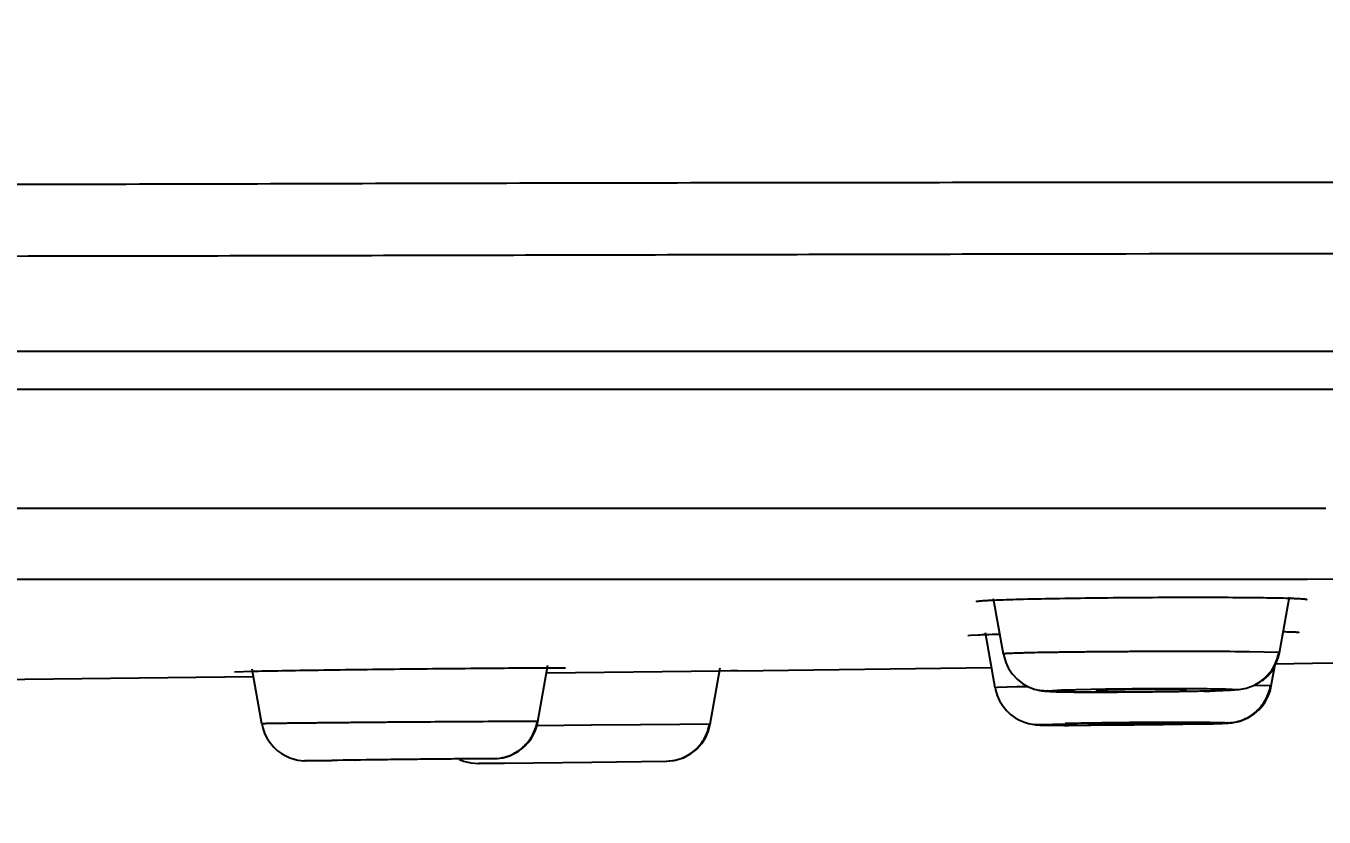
# Model space of a CAD drawing. Header units: millimetres. Extents: x 1236 to 1656, y -100 to 494.
# Drawn here: x 1392.976 to 1395.88, y 390.374 to 392.142 of the extents above; entities that cross this region are included whole.
import ezdxf

# ---------------------------------------------------------------- set-up
doc = ezdxf.new("R2010")
doc.units = ezdxf.units.MM
doc.header["$LTSCALE"] = 0.1
doc.layers.add('DIM', color=3, linetype='Continuous')
doc.styles.get("Standard").update_dxf_attribs({"font": 'arial.ttf'})
doc.dimstyles.new('ISO-25', dxfattribs={"dimtxt": 2.5, "dimasz": 2.5, "dimexe": 1.25, "dimexo": 0.625, "dimtad": 1, "dimlfac": 5, "dimtxsty": 'Standard', "dimcen": 2.5, "dimadec": 0, "dimazin": 0, "dimtfac": 1, "dimtmove": 0, "dimatfit": 3, "dimfxl": 0, "dimarcsym": 0})

# ---------------------------------------------------------------- blocks, each defined once
blk = doc.blocks.new('*D46')
at = {"layer": 'Defpoints', "color": 0}
for p in [(1353.4582, 391.7923), (1406.9365, 391.792), (1406.9365, 381.2448)]:
    blk.add_point(p, dxfattribs=at)
at = {"layer": 'DIM', "color": 0, "lineweight": -2}
for p, q in [((1353.4582, 391.1673), (1353.4582, 379.9948)), ((1406.9365, 391.167), (1406.9365, 379.9948)), ((1355.9582, 381.2448), (1404.4365, 381.2448))]:
    blk.add_line(p, q, dxfattribs=at)
at = {"layer": 'DIM', "color": 0}
for points in [[(1355.9582, 381.6614), (1355.9582, 380.8281), (1353.4582, 381.2448)], [(1404.4365, 381.6614), (1404.4365, 380.8281), (1406.9365, 381.2448)]]:
    blk.add_solid(points, dxfattribs=at)
at = {"layer": 'DIM', "color": 0, "insert": (1399.1948, 383.1462), "char_height": 2.5, "attachment_point": 5}
blk.add_mtext('267.5', dxfattribs=at)
blk = doc.blocks.new('*D55')
at = {"layer": 'Defpoints', "color": 0}
for p in [(1380.1973, 411.5298), (1432.6691, -43.8302), (1441.94, -43.8302)]:
    blk.add_point(p, dxfattribs=at)
at = {"layer": 'DIM', "color": 0, "lineweight": -2}
for p, q in [((1380.8223, 411.5298), (1443.19, 411.5298)), ((1441.94, 409.0298), (1441.94, -41.3302)), ((1433.2941, -43.8302), (1443.19, -43.8302))]:
    blk.add_line(p, q, dxfattribs=at)
at = {"layer": 'DIM', "color": 0}
for points in [[(1441.5233, 409.0298), (1442.3566, 409.0298), (1441.94, 411.5298)], [(1441.5233, -41.3302), (1442.3566, -41.3302), (1441.94, -43.8302)]]:
    blk.add_solid(points, dxfattribs=at)
at = {"layer": 'DIM', "color": 0, "insert": (1439.6762, 183.8498), "char_height": 2.5, "attachment_point": 5, "rotation": 90}
blk.add_mtext('(2280)', dxfattribs=at)

msp = doc.modelspace()

# ---------------------------------------------------------------- linework, layer by layer
for p, q in [((1399.5686, 391.4147), (1389.9707, 391.4147)), ((1406.512, 391.3297), (1353.8824, 391.3297)), ((1395.0434, 391.0639), (1392.6474, 391.0634)), ((1395.0616, 391.0639), (1395.0434, 391.0639)), ((1395.084, 391.0639), (1395.0616, 391.0639)), ((1395.1022, 391.0639), (1395.084, 391.0639)), ((1395.3722, 391.064), (1395.1022, 391.0639)), ((1395.572, 391.064), (1395.3722, 391.064)), ((1395.7978, 391.0641), (1395.572, 391.064)), ((1395.8244, 391.0641), (1395.7978, 391.0641)), ((1395.8427, 391.0641), (1395.8244, 391.0641)), ((1395.8653, 391.0641), (1395.8427, 391.0641)), ((1395.8836, 391.0641), (1395.8653, 391.0641)), ((1392.4151, 390.9055), (1393.4028, 390.9057)), ((1393.4028, 390.9057), (1393.4232, 390.9057)), ((1393.4232, 390.9057), (1393.4433, 390.9057)), ((1393.4433, 390.9057), (1393.5509, 390.9058)), ((1393.5509, 390.9058), (1393.7125, 390.9058)), ((1393.7125, 390.9058), (1393.9125, 390.9058)), ((1393.9125, 390.9058), (1394.1842, 390.9059)), ((1394.1842, 390.9059), (1394.225, 390.9059)), ((1394.225, 390.9059), (1395.1019, 390.9061)), ((1395.1019, 390.9061), (1395.8423, 390.9062)), ((1395.8423, 390.9062), (1398.5641, 390.9068)), ((1395.7803, 390.7413), (1395.8024, 390.8667)), ((1395.1627, 390.7385), (1395.1409, 390.8619)), ((1395.0889, 390.7797), (1395.0831, 390.7788)), ((1395.1064, 390.7807), (1395.0889, 390.7797)), ((1395.1442, 390.663), (1395.1225, 390.7857)), ((1395.7787, 390.7417), (1395.7134, 390.7435)), ((1395.7775, 390.7299), (1395.7803, 390.7413)), ((1395.7803, 390.7413), (1395.7787, 390.7417)), ((1395.8539, 390.7177), (1397.3232, 390.7388)), ((1393.4821, 390.6994), (1393.4429, 390.6981)), ((1393.5039, 390.5825), (1393.4823, 390.705)), ((1394.1216, 390.5873), (1394.1439, 390.7135)), ((1394.529, 390.7004), (1394.1407, 390.6957)), ((1394.1833, 390.7066), (1394.1438, 390.707)), ((1394.5069, 390.5815), (1394.5292, 390.7078)), ((1394.5527, 390.7007), (1394.529, 390.7004)), ((1394.5686, 390.7009), (1394.5527, 390.7007)), ((1394.5686, 390.7009), (1395.1362, 390.7083)), ((1395.7618, 390.6672), (1395.7696, 390.7115)), ((1395.7705, 390.7167), (1395.8539, 390.7177)), ((1392.7892, 390.6799), (1393.4854, 390.6879)), ((1395.1497, 390.6635), (1395.1442, 390.663)), ((1395.1927, 390.6648), (1395.1497, 390.6635)), ((1395.7602, 390.6675), (1395.7242, 390.6683)), ((1395.7591, 390.6558), (1395.7618, 390.6672)), ((1395.7618, 390.6672), (1395.7602, 390.6675)), ((1395.2439, 390.6572), (1395.2434, 390.6573)), ((1395.2628, 390.6556), (1395.2439, 390.6572)), ((1395.2631, 390.6564), (1395.2925, 390.6582)), ((1395.2925, 390.6582), (1395.3908, 390.6604)), ((1394.1199, 390.5874), (1394.0542, 390.5875)), ((1394.2407, 390.5793), (1394.1194, 390.5783)), ((1394.1216, 390.5873), (1394.1199, 390.5874)), ((1394.351, 390.5802), (1394.2407, 390.5793)), ((1394.4392, 390.581), (1394.351, 390.5802)), ((1394.5052, 390.5815), (1394.4392, 390.581)), ((1394.5031, 390.5669), (1394.5068, 390.5815)), ((1394.5069, 390.5815), (1394.5052, 390.5815)), ((1395.2317, 390.5808), (1395.2316, 390.5808)), ((1395.2447, 390.5801), (1395.2317, 390.5808)), ((1395.2449, 390.5807), (1395.3011, 390.5828)), ((1395.596, 390.5819), (1395.6155, 390.5823)), ((1395.6751, 390.5851), (1395.6751, 390.5851)), ((1393.6047, 390.4998), (1393.5997, 390.4998)), ((1393.6048, 390.5), (1393.6036, 390.4999)), ((1393.66, 390.4998), (1393.6047, 390.4998)), ((1393.6048, 390.5), (1393.6606, 390.5013)), ((1393.9118, 390.5035), (1393.7124, 390.5011)), ((1393.7124, 390.5011), (1393.7129, 390.5011)), ((1393.9124, 390.5034), (1393.9118, 390.5035)), ((1394.0231, 390.5046), (1393.9674, 390.5033)), ((1393.9718, 390.495), (1393.9889, 390.4937)), ((1393.9901, 390.4938), (1393.9889, 390.4938)), ((1393.9889, 390.4938), (1393.9901, 390.4938)), ((1393.9901, 390.4938), (1394.0459, 390.4945)), ((1394.0006, 390.4939), (1393.9901, 390.4938)), ((1394.0457, 390.4945), (1394.0006, 390.4939)), ((1394.0231, 390.5046), (1394.0243, 390.5047)), ((1394.0459, 390.4945), (1394.242, 390.4969)), ((1394.242, 390.4969), (1394.4085, 390.4989)), ((1394.4085, 390.4989), (1394.4096, 390.4989))]:
    msp.add_line(p, q)
for points in [[(1395.1627, 390.7386), (1395.1641, 390.7321), (1395.1682, 390.7192), (1395.1744, 390.7062), (1395.1829, 390.6937), (1395.1935, 390.6823), (1395.2056, 390.6727), (1395.2188, 390.6652), (1395.2314, 390.6603), (1395.2419, 390.6576), (1395.2434, 390.6573)], [(1395.7419, 390.6787), (1395.7543, 390.6899), (1395.7646, 390.7026), (1395.7724, 390.7163), (1395.7775, 390.7299)], [(1395.1442, 390.663), (1395.1452, 390.6581), (1395.1489, 390.6456), (1395.1542, 390.6336), (1395.1612, 390.6224), (1395.1694, 390.6122), (1395.1787, 390.6034), (1395.1888, 390.5961), (1395.1991, 390.5903), (1395.2096, 390.5859)], [(1395.6751, 390.5851), (1395.6771, 390.5854), (1395.6846, 390.5868), (1395.6939, 390.5893), (1395.7042, 390.5933), (1395.7143, 390.5986), (1395.7243, 390.6053), (1395.7338, 390.6136), (1395.7424, 390.6234), (1395.7498, 390.6345), (1395.7558, 390.6466), (1395.7601, 390.6594), (1395.7618, 390.6672)], [(1395.2439, 390.6572), (1395.2487, 390.6564), (1395.2555, 390.6556), (1395.2613, 390.6552), (1395.2672, 390.6549), (1395.2735, 390.6546), (1395.2808, 390.6543), (1395.2892, 390.6541), (1395.2987, 390.6539), (1395.3093, 390.6537)], [(1395.3093, 390.6537), (1395.321, 390.6536), (1395.334, 390.6534)], [(1395.334, 390.6534), (1395.3482, 390.6533), (1395.3636, 390.6532), (1395.3803, 390.6532), (1395.3983, 390.6531), (1395.4176, 390.6532)], [(1395.6107, 390.6553), (1395.6244, 390.6556), (1395.6366, 390.6559)], [(1395.7299, 390.6099), (1395.7391, 390.6193), (1395.7473, 390.6303), (1395.754, 390.6425), (1395.7591, 390.6558)], [(1395.6155, 390.5823), (1395.6242, 390.5826), (1395.6323, 390.5828), (1395.6397, 390.583), (1395.6464, 390.5833), (1395.6522, 390.5835), (1395.6572, 390.5837), (1395.6616, 390.5839), (1395.6653, 390.5842), (1395.6693, 390.5845), (1395.6741, 390.585), (1395.6803, 390.5859), (1395.6891, 390.5879), (1395.6993, 390.5912), (1395.7096, 390.5959), (1395.72, 390.6022), (1395.7299, 390.6099)], [(1393.504, 390.5825), (1393.506, 390.5736), (1393.5103, 390.561), (1393.5161, 390.5494), (1393.5231, 390.5391), (1393.5309, 390.5301), (1393.5392, 390.5224), (1393.5482, 390.5159), (1393.5574, 390.5106), (1393.5668, 390.5064), (1393.576, 390.5034), (1393.5849, 390.5014), (1393.5923, 390.5003), (1393.5969, 390.5), (1393.5997, 390.4998)], [(1394.0927, 390.5329), (1394.0998, 390.5405), (1394.1061, 390.549), (1394.1117, 390.5583), (1394.1163, 390.5685), (1394.1198, 390.5794), (1394.1216, 390.5873)], [(1395.2096, 390.5859), (1395.2191, 390.5831), (1395.2271, 390.5814), (1395.2317, 390.5808)], [(1395.2316, 390.5808), (1395.2348, 390.5805), (1395.2397, 390.5801), (1395.244, 390.5798), (1395.2485, 390.5797), (1395.2533, 390.5795), (1395.2588, 390.5794), (1395.265, 390.5793), (1395.272, 390.5792), (1395.2798, 390.5791), (1395.2884, 390.5791), (1395.2979, 390.579), (1395.3083, 390.579)], [(1394.4768, 390.526), (1394.4882, 390.5386), (1394.4969, 390.5524), (1394.5031, 390.5669)], [(1394.0273, 390.5047), (1394.0279, 390.5047), (1394.031, 390.5049), (1394.0362, 390.5055), (1394.0431, 390.5067), (1394.0514, 390.5087), (1394.0603, 390.5118), (1394.0688, 390.5158), (1394.0772, 390.5206), (1394.0852, 390.5263), (1394.0927, 390.5329)], [(1394.4096, 390.4989), (1394.4287, 390.501), (1394.4469, 390.5066), (1394.463, 390.5152), (1394.4768, 390.526)], [(1393.9465, 390.503), (1393.9554, 390.4991), (1393.9718, 390.495)]]:
    msp.add_lwpolyline(points)
for centre, radius, start, end in [((1395.1903, 388.8979), 1.8847, 92.0763, 92.549), ((1395.27, 386.624), 4.16, 91.6017, 92.0392), ((1395.6077, 381.3301), 9.4139, 89.35668, 89.89367), ((1395.3444, 383.305), 7.3614, 90.98459, 91.18082), ((1394.1686, 357.0137), 33.574, 90.19525, 90.34586), ((1394.0204, 390.605), 0.1011, 336.87, 349.988), ((1394.4056, 390.599), 0.1011, 336.9012, 350.0193), ((1395.4945, 382.2843), 8.3008, 90.84365, 91.33534), ((1395.6083, 375.2348), 15.3512, 90.26177, 90.88083), ((1394.4072, 390.598), 0.0991, 270.726, 310.0136)]:
    msp.add_arc(centre, radius, start, end)
for points, knots in [([(1403.6798, 391.7925), (1403.2763, 391.7923), (1402.6394, 391.792), (1401.7508, 391.7921), (1400.9958, 391.7925), (1400.1894, 391.7924), (1399.3402, 391.7922), (1398.4607, 391.7921), (1397.5605, 391.7921), (1396.6455, 391.7925), (1395.7189, 391.7926), (1394.7846, 391.7921), (1394.003, 391.7907), (1393.3769, 391.7888), (1392.9073, 391.7876), (1392.4378, 391.7872), (1391.9684, 391.7881), (1391.499, 391.7897), (1390.8729, 391.7919), (1390.4032, 391.7929), (1390.09, 391.7924)], [0, 0, 0, 0, 0.089079, 0.140594, 0.19617, 0.25574, 0.318607, 0.383633, 0.449908, 0.517317, 0.585615, 0.654471, 0.723575, 0.758142, 0.792699, 0.827244, 0.861779, 0.896315, 0.930863, 1, 1, 1, 1]), ([(1390.0857, 391.6329), (1390.3693, 391.6318), (1390.9363, 391.6299), (1391.7866, 391.628), (1392.6362, 391.6276), (1393.4846, 391.629), (1394.3311, 391.6311), (1395.4522, 391.6337), (1396.8351, 391.6351), (1398.4541, 391.6336), (1399.9884, 391.6331), (1401.393, 391.6327), (1402.4622, 391.6325), (1403.2228, 391.6327), (1403.8472, 391.6332), (1404.4062, 391.6339), (1404.9042, 391.634), (1405.2151, 391.6337), (1405.4898, 391.6332), (1405.7318, 391.6326), (1405.9445, 391.6325), (1406.1305, 391.6327), (1406.2922, 391.633), (1406.4656, 391.6331), (1406.6346, 391.6331), (1406.7574, 391.6329), (1406.8066, 391.6327)], [0, 0, 0, 0, 0.050877, 0.101735, 0.152554, 0.203307, 0.253949, 0.304428, 0.404463, 0.502065, 0.594886, 0.679747, 0.754071, 0.786727, 0.816198, 0.866112, 0.887019, 0.905536, 0.921894, 0.936304, 0.948967, 0.960047, 0.969673, 0.977977, 0.991162, 1, 1, 1, 1]), ([(1395.8026, 390.8626), (1395.7833, 390.8632), (1395.7377, 390.864), (1395.661, 390.8646), (1395.5698, 390.8648), (1395.4712, 390.8644), (1395.3725, 390.8635), (1395.2815, 390.8622), (1395.2049, 390.8606), (1395.1595, 390.8592), (1395.1402, 390.8583)], [0, 0, 0, 0, 0.087441, 0.206249, 0.34745, 0.5003, 0.653105, 0.794212, 0.912861, 1, 1, 1, 1]), ([(1395.1402, 390.8583), (1395.1372, 390.8582), (1395.1316, 390.8579), (1395.1237, 390.8575), (1395.1171, 390.8571), (1395.1116, 390.8567), (1395.1073, 390.8563), (1395.1043, 390.8559), (1395.1025, 390.8555), (1395.1017, 390.8552), (1395.1015, 390.855), (1395.1015, 390.8549)], [0, 0, 0, 0, 0.231257, 0.433009, 0.604491, 0.745343, 0.855273, 0.934038, 0.981572, 0.993921, 1, 1, 1, 1]), ([(1395.8418, 390.8598), (1395.8418, 390.8598), (1395.8416, 390.8601), (1395.8408, 390.8603), (1395.839, 390.8606), (1395.8359, 390.861), (1395.8316, 390.8613), (1395.826, 390.8617), (1395.8193, 390.862), (1395.8113, 390.8623), (1395.8056, 390.8625), (1395.8026, 390.8626)], [0, 0, 0, 0, 0.005898, 0.018158, 0.065614, 0.14437, 0.254342, 0.39528, 0.566893, 0.768743, 1, 1, 1, 1]), ([(1395.8234, 390.7862), (1395.8234, 390.7863), (1395.8232, 390.7864), (1395.8229, 390.7865), (1395.8222, 390.7866), (1395.8208, 390.7868), (1395.8183, 390.787), (1395.8146, 390.7872), (1395.8099, 390.7874), (1395.8041, 390.7876), (1395.7972, 390.7877), (1395.7923, 390.7878), (1395.7897, 390.7879)], [0, 0, 0, 0, 0.00502, 0.016997, 0.036729, 0.064317, 0.143062, 0.253079, 0.394104, 0.565849, 0.768006, 1, 1, 1, 1]), ([(1395.6251, 390.744), (1395.6003, 390.7441), (1395.5488, 390.7441), (1395.484, 390.744), (1395.4309, 390.7437), (1395.3917, 390.7434), (1395.3538, 390.7431), (1395.3179, 390.7427), (1395.2844, 390.7423), (1395.2541, 390.7418), (1395.2311, 390.7414), (1395.2147, 390.741), (1395.2041, 390.7407), (1395.1947, 390.7405), (1395.1864, 390.7402), (1395.1794, 390.7399), (1395.1736, 390.7397), (1395.1695, 390.7394), (1395.1669, 390.7392), (1395.1654, 390.7391), (1395.1643, 390.739), (1395.1634, 390.7388), (1395.163, 390.7387), (1395.1627, 390.7386), (1395.1627, 390.7386)], [0, 0, 0, 0, 0.161209, 0.33371, 0.420481, 0.505673, 0.587975, 0.666088, 0.738747, 0.804732, 0.862586, 0.888032, 0.911025, 0.931483, 0.949346, 0.96458, 0.977149, 0.987013, 0.990915, 0.994123, 0.996633, 0.99844, 0.999549, 1, 1, 1, 1]), ([(1395.6815, 390.6591), (1395.6926, 390.6592), (1395.7156, 390.6633), (1395.7464, 390.6811), (1395.7689, 390.7086), (1395.7768, 390.7307), (1395.7787, 390.7417)], [0, 0, 0, 0, 0.241783, 0.499264, 0.757188, 1, 1, 1, 1]), ([(1394.1438, 390.707), (1394.1245, 390.707), (1394.079, 390.7067), (1393.9687, 390.7059), (1393.8128, 390.7044), (1393.657, 390.7024), (1393.5468, 390.7007), (1393.5014, 390.6998), (1393.4821, 390.6994)], [0, 0, 0, 0, 0.08753, 0.206363, 0.500205, 0.793939, 0.912652, 1, 1, 1, 1]), ([(1395.3908, 390.6604), (1395.4228, 390.6609), (1395.4708, 390.6613), (1395.5338, 390.6615), (1395.5777, 390.6615), (1395.616, 390.6612), (1395.6432, 390.6608), (1395.6605, 390.6603), (1395.6697, 390.66), (1395.6764, 390.6596), (1395.6801, 390.6593), (1395.6815, 390.6591)], [0, 0, 0, 0, 0.330157, 0.495722, 0.649619, 0.783803, 0.890295, 0.930744, 0.962256, 0.98521, 1, 1, 1, 1]), ([(1395.6633, 390.5848), (1395.6744, 390.585), (1395.6974, 390.5891), (1395.728, 390.607), (1395.7504, 390.6344), (1395.7583, 390.6565), (1395.7602, 390.6675)], [0, 0, 0, 0, 0.241806, 0.499227, 0.757112, 1, 1, 1, 1]), ([(1395.2628, 390.6556), (1395.2626, 390.6556), (1395.2624, 390.6557), (1395.262, 390.6558), (1395.2618, 390.6558), (1395.2617, 390.656), (1395.2619, 390.6561), (1395.2623, 390.6563), (1395.2627, 390.6564), (1395.2631, 390.6564)], [0, 0, 0, 0, 0.192728, 0.329616, 0.413479, 0.457164, 0.515102, 0.622125, 1, 1, 1, 1]), ([(1395.3881, 390.6532), (1395.3722, 390.6532), (1395.3435, 390.6534), (1395.3099, 390.6537), (1395.2884, 390.6542), (1395.2771, 390.6546), (1395.2689, 390.655), (1395.2645, 390.6554), (1395.2628, 390.6556)], [0, 0, 0, 0, 0.379819, 0.686595, 0.804045, 0.894616, 0.959447, 1, 1, 1, 1]), ([(1395.5709, 390.6581), (1395.5704, 390.6582), (1395.5693, 390.6583), (1395.5671, 390.6585), (1395.5641, 390.6586), (1395.5583, 390.6588), (1395.5493, 390.659), (1395.5364, 390.6592), (1395.5211, 390.6593), (1395.504, 390.6593), (1395.4857, 390.6592), (1395.4669, 390.6591), (1395.4483, 390.659), (1395.4305, 390.6587), (1395.4164, 390.6585), (1395.4061, 390.6583), (1395.3992, 390.6581), (1395.393, 390.6579), (1395.3874, 390.6578), (1395.3827, 390.6576), (1395.3787, 390.6574), (1395.376, 390.6572), (1395.3742, 390.6571), (1395.3731, 390.657), (1395.3724, 390.6569), (1395.3718, 390.6568), (1395.3714, 390.6568), (1395.3712, 390.6567), (1395.3712, 390.6566)], [0, 0, 0, 0, 0.006484, 0.017468, 0.032807, 0.052351, 0.103422, 0.168935, 0.246324, 0.332907, 0.425555, 0.520829, 0.6153, 0.705592, 0.788353, 0.82594, 0.860577, 0.891957, 0.919773, 0.943721, 0.963577, 0.979225, 0.985438, 0.990559, 0.994576, 0.99748, 0.999269, 1, 1, 1, 1]), ([(1395.3712, 390.6566), (1395.3712, 390.6566), (1395.3714, 390.6565), (1395.3715, 390.6565), (1395.3716, 390.6565)], [0, 0, 0, 0, 0.300086, 1, 1, 1, 1]), ([(1395.6812, 390.6583), (1395.6797, 390.6581), (1395.6759, 390.6577), (1395.6649, 390.657), (1395.6449, 390.6562), (1395.6141, 390.6553), (1395.5755, 390.6546), (1395.5312, 390.6539), (1395.4681, 390.6533), (1395.42, 390.6532), (1395.3881, 390.6532)], [0, 0, 0, 0, 0.015712, 0.039442, 0.112623, 0.220006, 0.354565, 0.508192, 0.672934, 1, 1, 1, 1]), ([(1395.5712, 390.658), (1395.5712, 390.658), (1395.5711, 390.6581), (1395.571, 390.6581), (1395.5709, 390.6581)], [0, 0, 0, 0, 0.299048, 1, 1, 1, 1]), ([(1395.6815, 390.6591), (1395.6816, 390.6591), (1395.6819, 390.659), (1395.6822, 390.6589), (1395.6825, 390.6589), (1395.6825, 390.6587), (1395.6824, 390.6586), (1395.682, 390.6584), (1395.6815, 390.6583), (1395.6812, 390.6583)], [0, 0, 0, 0, 0.192848, 0.32967, 0.413481, 0.457177, 0.515095, 0.622173, 1, 1, 1, 1]), ([(1393.9659, 390.5871), (1393.9411, 390.5869), (1393.8897, 390.5866), (1393.8249, 390.5861), (1393.7719, 390.5857), (1393.7328, 390.5854), (1393.695, 390.585), (1393.6591, 390.5847), (1393.6257, 390.5843), (1393.5955, 390.584), (1393.5725, 390.5837), (1393.5561, 390.5835), (1393.5455, 390.5834), (1393.5361, 390.5833), (1393.5278, 390.5831), (1393.5208, 390.583), (1393.5157, 390.5829), (1393.5122, 390.5828), (1393.5101, 390.5828), (1393.5083, 390.5827), (1393.5068, 390.5827), (1393.5056, 390.5826), (1393.5048, 390.5826), (1393.5044, 390.5826), (1393.5042, 390.5826), (1393.5041, 390.5825), (1393.504, 390.5825), (1393.504, 390.5825)], [0, 0, 0, 0, 0.161253, 0.333728, 0.420472, 0.50563, 0.587895, 0.665973, 0.738605, 0.804574, 0.862442, 0.8879, 0.910909, 0.931386, 0.94927, 0.964526, 0.97712, 0.982406, 0.987011, 0.990928, 0.994152, 0.996675, 0.998493, 0.999136, 0.999601, 0.999888, 1, 1, 1, 1]), ([(1395.2447, 390.5801), (1395.2445, 390.5801), (1395.2443, 390.5802), (1395.2439, 390.5802), (1395.2437, 390.5803), (1395.2436, 390.5804), (1395.2438, 390.5805), (1395.2441, 390.5806), (1395.2446, 390.5806), (1395.2449, 390.5807)], [0, 0, 0, 0, 0.202377, 0.345622, 0.431325, 0.467404, 0.516185, 0.619438, 1, 1, 1, 1]), ([(1395.3703, 390.5791), (1395.3544, 390.5791), (1395.3257, 390.579), (1395.292, 390.5791), (1395.2705, 390.5793), (1395.259, 390.5795), (1395.2508, 390.5797), (1395.2464, 390.58), (1395.2447, 390.5801)], [0, 0, 0, 0, 0.37937, 0.686015, 0.803521, 0.894225, 0.959241, 1, 1, 1, 1]), ([(1395.5522, 390.5836), (1395.5517, 390.5836), (1395.5505, 390.5837), (1395.547, 390.5838), (1395.5405, 390.584), (1395.5303, 390.5841), (1395.5174, 390.5841), (1395.5021, 390.5841), (1395.485, 390.584), (1395.4668, 390.5839), (1395.448, 390.5837), (1395.4294, 390.5835), (1395.4116, 390.5832), (1395.3976, 390.583), (1395.3874, 390.5828), (1395.3805, 390.5826), (1395.3743, 390.5825), (1395.3688, 390.5823), (1395.364, 390.5822), (1395.3601, 390.582), (1395.3573, 390.5819), (1395.3555, 390.5818), (1395.3545, 390.5817), (1395.3537, 390.5816), (1395.3531, 390.5816), (1395.3528, 390.5815), (1395.3526, 390.5815), (1395.3526, 390.5814)], [0, 0, 0, 0, 0.006723, 0.017942, 0.053249, 0.104654, 0.170394, 0.247908, 0.33452, 0.427111, 0.522259, 0.616552, 0.706633, 0.789171, 0.826649, 0.861181, 0.892461, 0.920187, 0.944055, 0.963843, 0.979432, 0.985619, 0.990715, 0.994709, 0.997587, 0.999343, 1, 1, 1, 1]), ([(1395.3526, 390.5814), (1395.3526, 390.5814), (1395.3528, 390.5814), (1395.3529, 390.5813), (1395.353, 390.5813)], [0, 0, 0, 0, 0.274203, 1, 1, 1, 1]), ([(1395.6631, 390.5843), (1395.6616, 390.5841), (1395.6578, 390.5839), (1395.6469, 390.5833), (1395.627, 390.5826), (1395.5962, 390.5819), (1395.5576, 390.5811), (1395.5134, 390.5804), (1395.4503, 390.5797), (1395.4023, 390.5793), (1395.3703, 390.5791)], [0, 0, 0, 0, 0.015546, 0.039136, 0.112108, 0.219371, 0.353898, 0.507578, 0.672455, 1, 1, 1, 1]), ([(1395.5381, 390.5858), (1395.554, 390.5859), (1395.5826, 390.586), (1395.6161, 390.5859), (1395.6376, 390.5857), (1395.649, 390.5855), (1395.6572, 390.5852), (1395.6616, 390.585), (1395.6633, 390.5849)], [0, 0, 0, 0, 0.379424, 0.685987, 0.803555, 0.894378, 0.959431, 1, 1, 1, 1]), ([(1395.5526, 390.5835), (1395.5526, 390.5835), (1395.5524, 390.5835), (1395.5523, 390.5836), (1395.5522, 390.5836)], [0, 0, 0, 0, 0.272478, 1, 1, 1, 1]), ([(1395.6633, 390.5849), (1395.6634, 390.5848), (1395.6637, 390.5848), (1395.6641, 390.5847), (1395.6643, 390.5847), (1395.6644, 390.5846), (1395.6642, 390.5845), (1395.6638, 390.5844), (1395.6634, 390.5843), (1395.6631, 390.5843)], [0, 0, 0, 0, 0.2025, 0.345673, 0.431316, 0.467412, 0.516171, 0.619485, 1, 1, 1, 1]), ([(1394.0232, 390.5048), (1394.0322, 390.5049), (1394.051, 390.5077), (1394.0728, 390.5179), (1394.0883, 390.5298), (1394.1018, 390.5438), (1394.1096, 390.5564), (1394.1134, 390.5653)], [0, 0, 0, 0, 0.237822, 0.490317, 0.619412, 0.748434, 1, 1, 1, 1]), ([(1394.4709, 390.5221), (1394.477, 390.5271), (1394.4877, 390.5386), (1394.4956, 390.5523), (1394.4986, 390.5594)], [0, 0, 0, 0, 0.506396, 1, 1, 1, 1]), ([(1393.6606, 390.5013), (1393.6947, 390.5019), (1393.7486, 390.5026), (1393.8221, 390.5035), (1393.8793, 390.5041), (1393.9313, 390.5046), (1393.9737, 390.5049), (1394.0013, 390.505), (1394.0163, 390.5049), (1394.0213, 390.5049), (1394.0232, 390.5048)], [0, 0, 0, 0, 0.282019, 0.446056, 0.608199, 0.755485, 0.876134, 0.958802, 0.984351, 1, 1, 1, 1])]:
    msp.add_open_spline(points, degree=3, knots=knots)

# ---------------------------------------------------------------- dimensions: what is measured, and where the dimension line sits
at = {"layer": 'DIM'}
dim = msp.add_linear_dim(base=(1441.94, -43.8302), p1=(1380.1973, 411.5298), p2=(1432.6691, -43.8302), angle=90, text='(2280)', dimstyle='ISO-25', dxfattribs=at)
dim.commit()
dim.dimension.update_dxf_attribs({"geometry": '*D55', "text_midpoint": (1439.6762, 183.8498)})
dim = msp.add_linear_dim(base=(1406.9365, 381.2448), p1=(1353.4582, 391.7923), p2=(1406.9365, 391.792), text='267.5', dimstyle='ISO-25', dxfattribs=at)
dim.commit()
dim.dimension.update_dxf_attribs({"geometry": '*D46', "text_midpoint": (1399.1948, 381.2448), "dimtype": 160})

doc.saveas('drawing.dxf')
